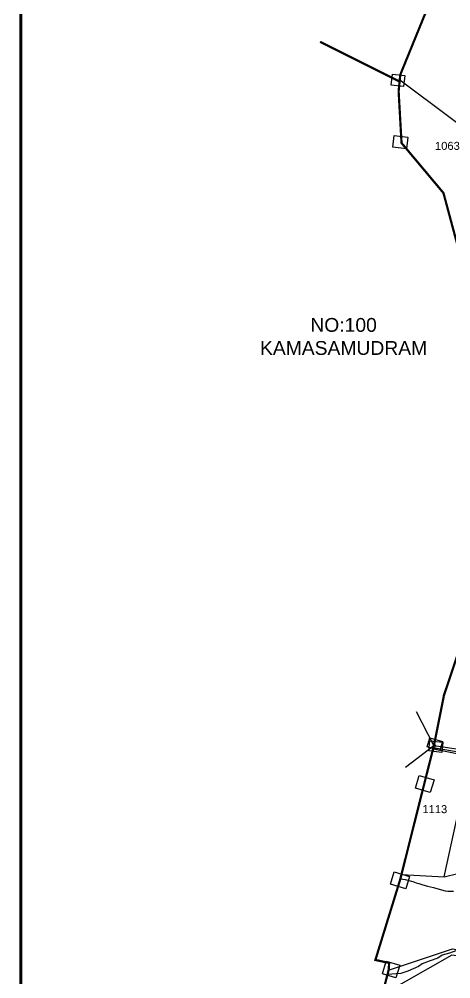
# Model space of a CAD drawing. Header units: millimetres. Extents: x 194974 to 210505, y 1603976 to 1614238.
# Drawn here: x 194974 to 195892, y 1608904 to 1610941 of the extents above; entities that cross this region are included whole.
import ezdxf

# ---------------------------------------------------------------- set-up
doc = ezdxf.new("R2010")
doc.units = ezdxf.units.MM
doc.header["$LTSCALE"] = 15
for name, color, linetype in [('BOUNDRY STONES', 240, 'Continuous'), ('DIMENSION', 1, 'Continuous'), ('PLOTS', 7, 'Continuous'), ('PLOTS NO', 7, 'Continuous'), ('ROADS', 1, 'Continuous'), ('STREAMS', 4, 'Continuous'), ('VILLAGE BOUNDRY', 5, 'Continuous')]:
    doc.layers.add(name, color=color, linetype=linetype)
doc.styles.get("Standard").update_dxf_attribs({"font": 'arial.ttf'})

msp = doc.modelspace()

# ---------------------------------------------------------------- linework, layer by layer
at = {"color": 5, "const_width": 7}
msp.add_lwpolyline([(194977.8, 1613773.1), (202214.5, 1613773.1), (202214.5, 1604139.6), (194977.8, 1604139.6)], close=True, dxfattribs=at)
at = {"layer": 'BOUNDRY STONES', "color": 1}
for points in [[(195767.7, 1610824), (195794, 1610820.9), (195791.3, 1610797.7), (195764.9, 1610800.8)], [(195771.4, 1610693.5), (195800.4, 1610690.1), (195797.5, 1610665.6), (195768.5, 1610669)], [(195847.6, 1609415.3), (195874.4, 1609407.3), (195868.7, 1609388.3), (195841.9, 1609396.3)], [(195847.6, 1609409), (195875.1, 1609405.7), (195872.5, 1609384.2), (195845.1, 1609387.4)], [(195824.7, 1609335.1), (195856.4, 1609325.7), (195848.3, 1609298.8), (195816.7, 1609308.2)], [(195771.3, 1609130.3), (195803.7, 1609120.6), (195795.9, 1609094.6), (195763.4, 1609104.3)], [(195754.5, 1608941.1), (195783.3, 1608932.4), (195775.3, 1608905.6), (195746.4, 1608914.3)]]:
    msp.add_lwpolyline(points, close=True, dxfattribs=at)
for points in [[(195856.1, 1609399.1), (195818.6, 1609470.5)], [(195795.5, 1609352.9), (195856.1, 1609399.1)]]:
    msp.add_lwpolyline(points, dxfattribs=at)
at = {"layer": 'PLOTS'}
for points in [[(195856.1, 1609399.1), (195856.1, 1609399.1), (195877.2, 1609505.2), (195915.5, 1609619.6), (195925.6, 1609658.3), (195945, 1609660.5), (195971, 1609750.7), (196007.2, 1609878.8), (196037.2, 1609978.4), (196046.3, 1610008.7), (195968.5, 1609994.4), (195964.5, 1610057.3), (195960.5, 1610188.3), (195957.1, 1610298), (195914.1, 1610431.1), (195881.7, 1610551.4), (195876.2, 1610571.8), (195787.1, 1610678), (195780.9, 1610787.9), (195784.4, 1610822.8), (195842.7, 1610965.5)], [(196501.9, 1610545.8), (196361.7, 1610570.3), (196258.9, 1610590.5), (196154.5, 1610611), (196028.6, 1610629.5), (195994.4, 1610653.4), (195783.3, 1610811.5)], [(197295.4, 1609041.3), (197262.2, 1609054.2), (197188.8, 1609082.9), (197104.2, 1609111.8), (197073.6, 1609122.2), (196956.7, 1609145.1), (196847, 1609166.6), (196681.8, 1609207), (196589.3, 1609229.6), (196558.1, 1609232.2), (196327.6, 1609286.2), (196247.2, 1609299.8), (196162.7, 1609319.7), (196020.3, 1609353.2), (195933.8, 1609375.2), (195854.1, 1609391.3)], [(195856.1, 1609399.1), (195975.6, 1609381.4)], [(195786.8, 1609124.7), (195877.7, 1609119.8), (195933.8, 1609375.2)], [(195877.7, 1609119.8), (195964.9, 1609141.1), (196014.4, 1609354.7)], [(196597.4, 1609227.6), (196570.4, 1609139.8), (196528.5, 1609116.1), (196373.5, 1609047.2), (196188.3, 1608980.3), (196183.5, 1608970.5), (196103.2, 1608922.6), (195894.2, 1608953.7), (195745.9, 1608869.4)], [(195759.7, 1608922), (195895.2, 1608967.2), (196072.4, 1608938.8), (196106.5, 1608956.2), (196196.2, 1609010.7), (196320.1, 1609063.1), (196373.2, 1609081.7), (196512.8, 1609139)]]:
    msp.add_lwpolyline(points, dxfattribs=at)
at = {"layer": 'ROADS'}
msp.add_lwpolyline([(197491.2, 1608983), (197371.8, 1609020.1), (197241.2, 1609067.6), (197147.7, 1609103.7), (197079.5, 1609124.8), (196978.4, 1609144.2), (196893.4, 1609160.3), (196674.2, 1609214.4), (196578.2, 1609235), (196514.3, 1609250), (196343.1, 1609285.6), (196245.1, 1609304.1), (196210.5, 1609310.7), (196044.7, 1609351.9), (195931.8, 1609380.4), (195854.8, 1609393.9)], dxfattribs=at)
at = {"layer": 'STREAMS'}
for points in [[(195784.6, 1609115.6), (195795.1, 1609114.6), (195810.9, 1609109.8), (195818.1, 1609107.1), (195824.2, 1609105.6), (195830.2, 1609104.1), (195842.3, 1609100.4), (195855.1, 1609097.4), (195867, 1609094.1), (195880.2, 1609090.4), (195885.3, 1609089.4), (195897.3, 1609089.3)], [(195902.7, 1608962.6), (195888.8, 1608957.8), (195873.4, 1608954), (195864.1, 1608947.5), (195846.1, 1608941.3), (195831, 1608935), (195822.9, 1608929.8), (195800.5, 1608920.1), (195785.8, 1608914.8), (195756.5, 1608912.7)]]:
    msp.add_lwpolyline(points, dxfattribs=at)
at = {"layer": 'VILLAGE BOUNDRY', "const_width": 4.72}
for points in [[(195914.1, 1610431.1), (195881.7, 1610551.4), (195876.2, 1610571.8), (195787.1, 1610678), (195780.9, 1610787.9), (195784.4, 1610822.8), (195842.7, 1610965.5)], [(195785, 1610807.3), (195614.1, 1610892.7)], [(195713.8, 1608747.6), (195759.7, 1608922), (195760.8, 1608937.2), (195731.5, 1608943.6), (195784.2, 1609114.1), (195835.3, 1609317.2), (195856.1, 1609399.1), (195856.1, 1609399.1), (195856.1, 1609399.1), (195877.2, 1609505.2), (195915.5, 1609619.6)], [(195713.8, 1608747.6), (195713.8, 1608747.6), (195759.7, 1608922), (195760.8, 1608937.2), (195731.5, 1608943.6), (195784.2, 1609114.1), (195835.3, 1609317.2), (195856.1, 1609399.1), (195860.4, 1609398.2)]]:
    msp.add_lwpolyline(points, dxfattribs=at)

# ---------------------------------------------------------------- texts
at = {"layer": 'DIMENSION', "color": 1, "insert": (195663.9, 1610306.4), "char_height": 29.35, "width": 359.925, "attachment_point": 2}
msp.add_mtext('NO:100\\PKAMASAMUDRAM', dxfattribs=at)
at = {"layer": 'PLOTS NO'}
for s, p in [('1063', (195858.2, 1610663.3)), ('1113', (195831.4, 1609255.2))]:
    msp.add_text(s, height=17, dxfattribs=at).set_placement(p)

doc.saveas('drawing.dxf')
